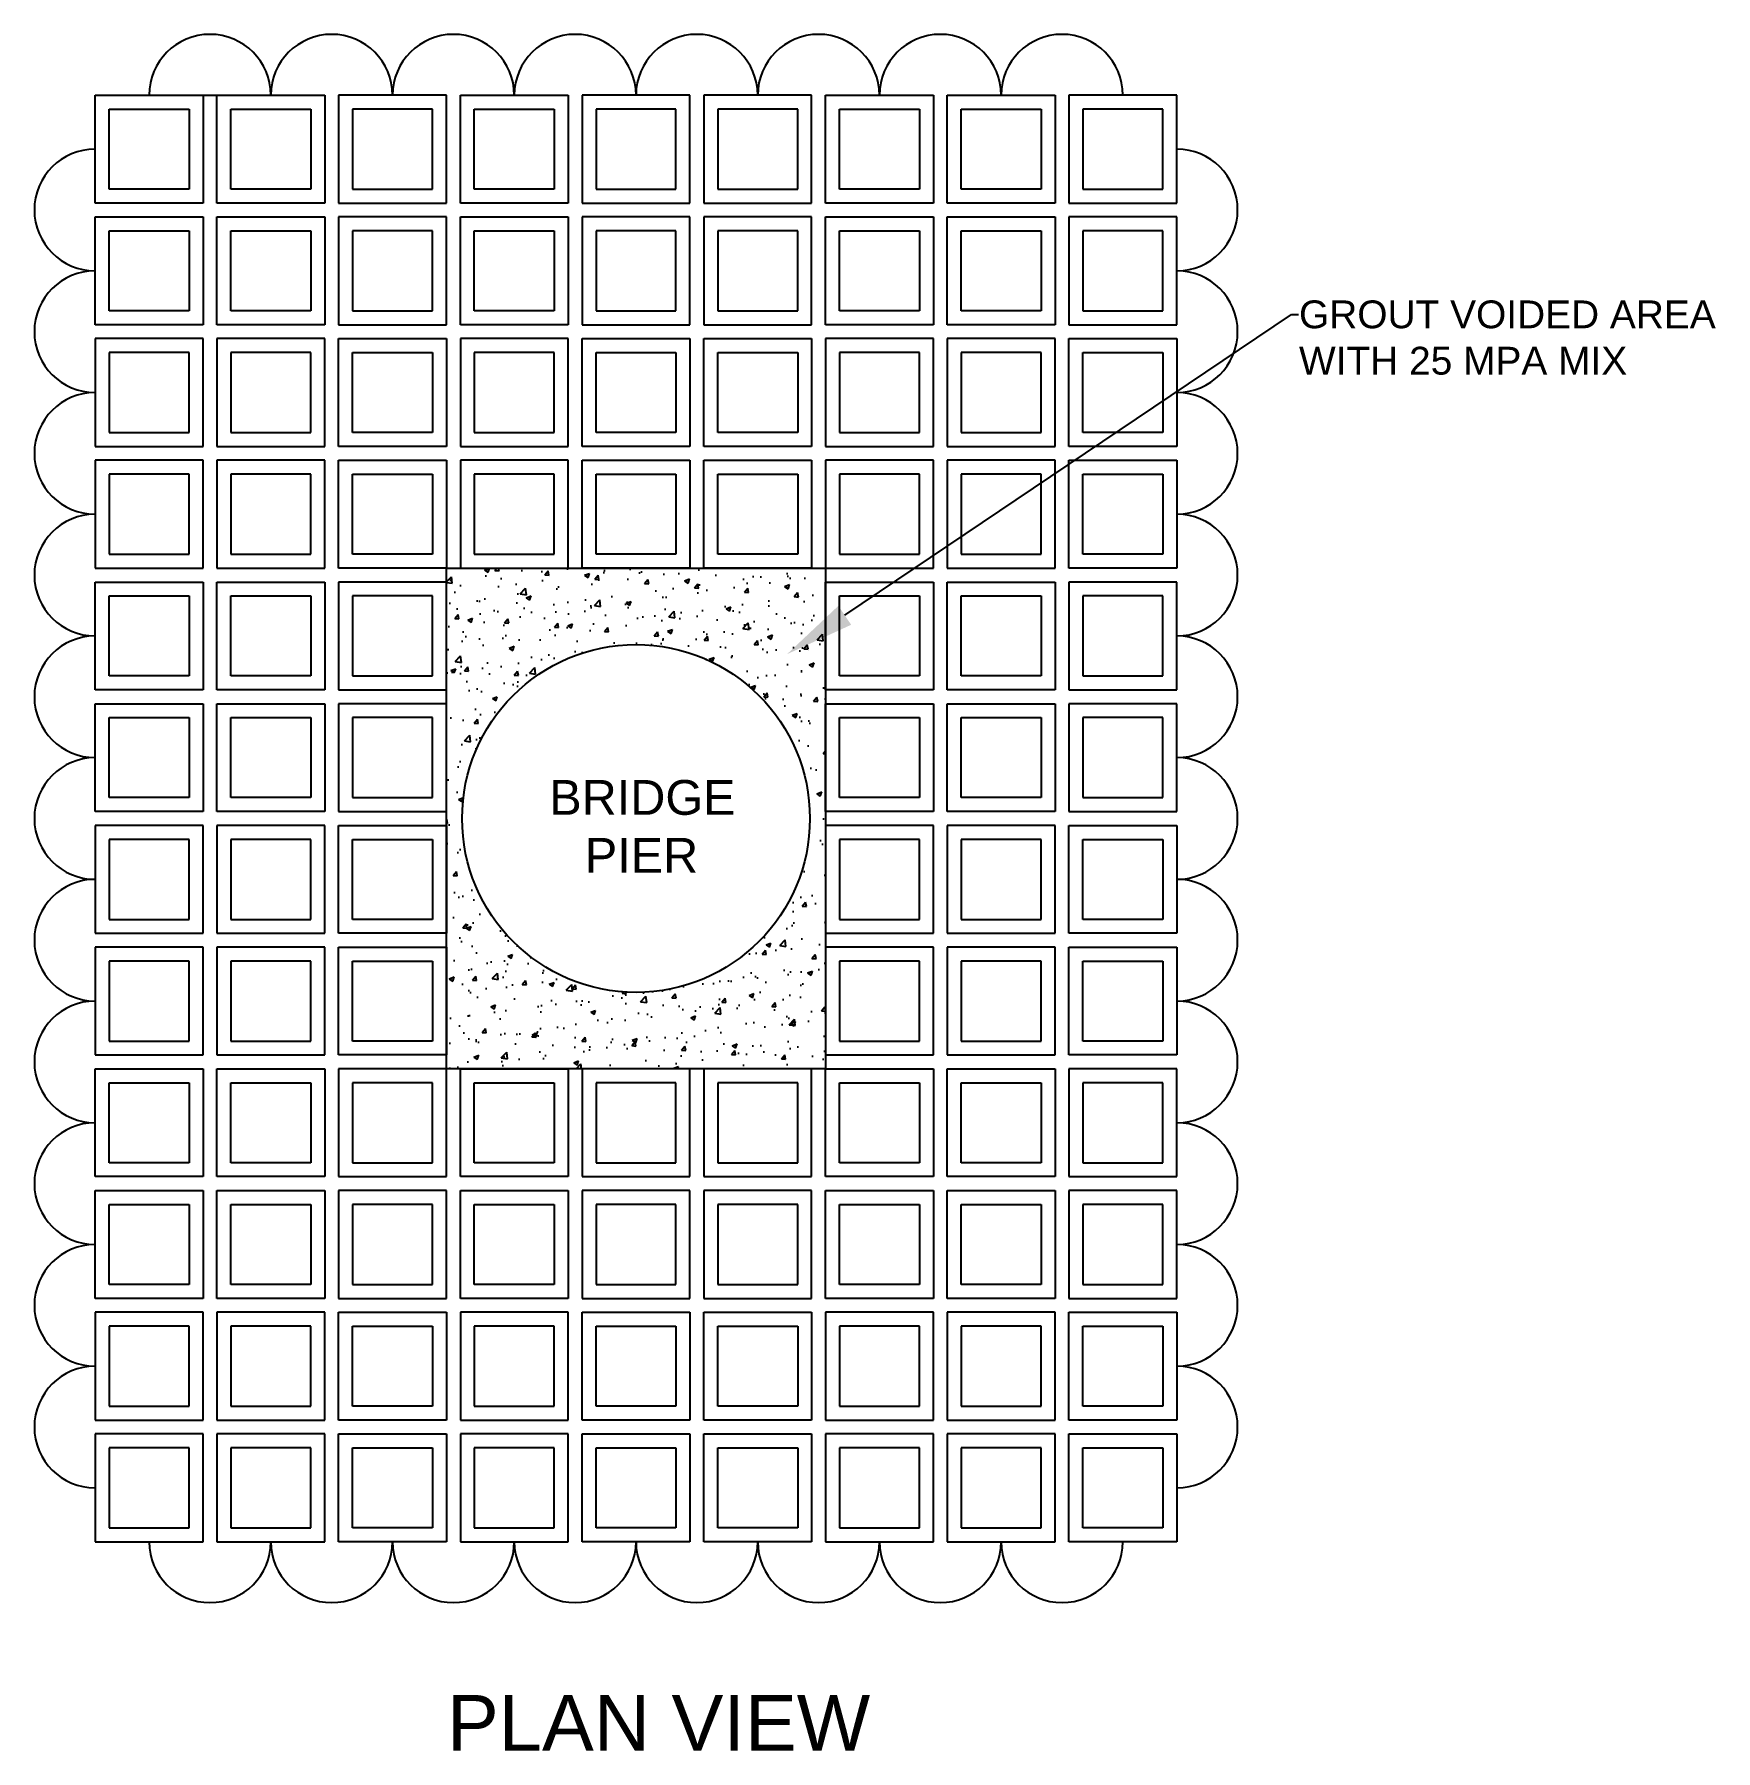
# Model space of a CAD drawing. Header units: inches. Extents: x -1 to 241, y -220 to 27.
import ezdxf
from ezdxf import colors
from ezdxf.entities.mleader import LeaderData, LeaderLine
from ezdxf.math import Vec2, Vec3

# ---------------------------------------------------------------- set-up
doc = ezdxf.new("R2010")
doc.units = ezdxf.units.IN
doc.header["$MEASUREMENT"] = 0
doc.styles.get("Standard").update_dxf_attribs({"font": 'arial.ttf'})

msp = doc.modelspace()

# ---------------------------------------------------------------- hatches: boundary and pattern name
h = msp.add_hatch()
h.set_pattern_fill('AR-CONC', color=256)
h.paths.add_polyline_path([(113.24, -49.81), (58.74, -49.81), (58.74, -121.81), (113.24, -121.81)])
h.paths.add_polyline_path([(110.99, -85.81, -1), (60.99, -85.81, -1)], flags=16)
h.paths.add_polyline_path([(71.76, -96.42), (101.04, -96.42), (101.04, -77.79), (71.76, -77.79)], flags=8)

# ---------------------------------------------------------------- linework, layer by layer
for p, q in [((8.24, 18.19), (23.74, 18.19)), ((8.24, 2.69), (8.24, 18.19)), ((23.74, 18.19), (23.74, 2.69)), ((23.74, 18.19), (25.74, 18.19)), ((25.74, 18.19), (41.24, 18.19)), ((25.74, 2.69), (25.74, 18.19)), ((41.24, 18.19), (41.24, 2.69)), ((58.74, 18.19), (43.24, 18.19)), ((43.24, 18.19), (43.24, 2.69)), ((58.74, 2.69), (58.74, 18.19)), ((60.74, 18.19), (76.24, 18.19)), ((60.74, 2.69), (60.74, 18.19)), ((76.24, 18.19), (76.24, 2.69)), ((93.74, 18.19), (78.24, 18.19)), ((78.24, 18.19), (78.24, 2.69)), ((93.74, 2.69), (93.74, 18.19)), ((111.24, 18.19), (95.74, 18.19)), ((95.74, 18.19), (95.74, 2.69)), ((111.24, 2.69), (111.24, 18.19)), ((113.24, 18.19), (128.74, 18.19)), ((113.24, 2.69), (113.24, 18.19)), ((128.74, 18.19), (128.74, 2.69)), ((130.74, 18.19), (146.24, 18.19)), ((130.74, 2.69), (130.74, 18.19)), ((146.24, 18.19), (146.24, 2.69)), ((163.74, 18.19), (148.24, 18.19)), ((148.24, 18.19), (148.24, 2.69)), ((163.74, 2.69), (163.74, 18.19)), ((10.24, 16.19), (21.74, 16.19)), ((10.24, 4.69), (10.24, 16.19)), ((21.74, 16.19), (21.74, 4.69)), ((27.74, 16.19), (39.24, 16.19)), ((27.74, 4.69), (27.74, 16.19)), ((39.24, 16.19), (39.24, 4.69)), ((56.74, 16.19), (45.24, 16.19)), ((45.24, 16.19), (45.24, 4.69)), ((56.74, 4.69), (56.74, 16.19)), ((62.74, 16.19), (74.24, 16.19)), ((62.74, 4.69), (62.74, 16.19)), ((74.24, 16.19), (74.24, 4.69)), ((91.74, 16.19), (80.24, 16.19)), ((80.24, 16.19), (80.24, 4.69)), ((91.74, 4.69), (91.74, 16.19)), ((109.24, 16.19), (97.74, 16.19)), ((97.74, 16.19), (97.74, 4.69)), ((109.24, 4.69), (109.24, 16.19)), ((115.24, 16.19), (126.74, 16.19)), ((115.24, 4.69), (115.24, 16.19)), ((126.74, 16.19), (126.74, 4.69)), ((132.74, 16.19), (144.24, 16.19)), ((132.74, 4.69), (132.74, 16.19)), ((144.24, 16.19), (144.24, 4.69)), ((161.74, 16.19), (150.24, 16.19)), ((150.24, 16.19), (150.24, 4.69)), ((161.74, 4.69), (161.74, 16.19)), ((23.74, 2.69), (8.24, 2.69)), ((21.74, 4.69), (10.24, 4.69)), ((41.24, 2.69), (25.74, 2.69)), ((39.24, 4.69), (27.74, 4.69)), ((43.24, 2.69), (58.74, 2.69)), ((45.24, 4.69), (56.74, 4.69)), ((76.24, 2.69), (60.74, 2.69)), ((74.24, 4.69), (62.74, 4.69)), ((78.24, 2.69), (93.74, 2.69)), ((80.24, 4.69), (91.74, 4.69)), ((95.74, 2.69), (111.24, 2.69)), ((97.74, 4.69), (109.24, 4.69)), ((128.74, 2.69), (113.24, 2.69)), ((126.74, 4.69), (115.24, 4.69)), ((146.24, 2.69), (130.74, 2.69)), ((144.24, 4.69), (132.74, 4.69)), ((148.24, 2.69), (163.74, 2.69)), ((150.24, 4.69), (161.74, 4.69)), ((8.24, 0.69), (23.74, 0.69)), ((8.24, -14.81), (8.24, 0.69)), ((23.74, 0.69), (23.74, -14.81)), ((25.74, 0.69), (41.24, 0.69)), ((25.74, -14.81), (25.74, 0.69)), ((41.24, 0.69), (41.24, -14.81)), ((58.74, 0.69), (43.24, 0.69)), ((43.24, 0.69), (43.24, -14.81)), ((58.74, -14.81), (58.74, 0.69)), ((60.74, 0.69), (76.24, 0.69)), ((60.74, -14.81), (60.74, 0.69)), ((76.24, 0.69), (76.24, -14.81)), ((93.74, 0.69), (78.24, 0.69)), ((78.24, 0.69), (78.24, -14.81)), ((93.74, -14.81), (93.74, 0.69)), ((111.24, 0.69), (95.74, 0.69)), ((95.74, 0.69), (95.74, -14.81)), ((111.24, -14.81), (111.24, 0.69)), ((113.24, 0.69), (128.74, 0.69)), ((113.24, -14.81), (113.24, 0.69)), ((128.74, 0.69), (128.74, -14.81)), ((130.74, 0.69), (146.24, 0.69)), ((130.74, -14.81), (130.74, 0.69)), ((146.24, 0.69), (146.24, -14.81)), ((163.74, 0.69), (148.24, 0.69)), ((148.24, 0.69), (148.24, -14.81)), ((163.74, -14.81), (163.74, 0.69)), ((10.24, -1.31), (21.74, -1.31)), ((10.24, -12.81), (10.24, -1.31)), ((21.74, -1.31), (21.74, -12.81)), ((27.74, -1.31), (39.24, -1.31)), ((27.74, -12.81), (27.74, -1.31)), ((39.24, -1.31), (39.24, -12.81)), ((56.74, -1.31), (45.24, -1.31)), ((45.24, -1.31), (45.24, -12.81)), ((56.74, -12.81), (56.74, -1.31)), ((62.74, -1.31), (74.24, -1.31)), ((62.74, -12.81), (62.74, -1.31)), ((74.24, -1.31), (74.24, -12.81)), ((91.74, -1.31), (80.24, -1.31)), ((80.24, -1.31), (80.24, -12.81)), ((91.74, -12.81), (91.74, -1.31)), ((109.24, -1.31), (97.74, -1.31)), ((97.74, -1.31), (97.74, -12.81)), ((109.24, -12.81), (109.24, -1.31)), ((115.24, -1.31), (126.74, -1.31)), ((115.24, -12.81), (115.24, -1.31)), ((126.74, -1.31), (126.74, -12.81)), ((132.74, -1.31), (144.24, -1.31)), ((132.74, -12.81), (132.74, -1.31)), ((144.24, -1.31), (144.24, -12.81)), ((161.74, -1.31), (150.24, -1.31)), ((150.24, -1.31), (150.24, -12.81)), ((161.74, -12.81), (161.74, -1.31)), ((23.74, -14.81), (8.24, -14.81)), ((21.74, -12.81), (10.24, -12.81)), ((41.24, -14.81), (25.74, -14.81)), ((39.24, -12.81), (27.74, -12.81)), ((43.24, -14.81), (58.74, -14.81)), ((45.24, -12.81), (56.74, -12.81)), ((76.24, -14.81), (60.74, -14.81)), ((74.24, -12.81), (62.74, -12.81)), ((78.24, -14.81), (93.74, -14.81)), ((80.24, -12.81), (91.74, -12.81)), ((95.74, -14.81), (111.24, -14.81)), ((97.74, -12.81), (109.24, -12.81)), ((128.74, -14.81), (113.24, -14.81)), ((126.74, -12.81), (115.24, -12.81)), ((146.24, -14.81), (130.74, -14.81)), ((144.24, -12.81), (132.74, -12.81)), ((148.24, -14.81), (163.74, -14.81)), ((150.24, -12.81), (161.74, -12.81)), ((23.74, -16.81), (8.24, -16.81)), ((8.24, -16.81), (8.24, -32.31)), ((23.74, -32.31), (23.74, -16.81)), ((41.24, -16.81), (25.74, -16.81)), ((25.74, -16.81), (25.74, -32.31)), ((41.24, -32.31), (41.24, -16.81)), ((43.24, -32.31), (43.24, -16.81)), ((43.24, -16.81), (58.74, -16.81)), ((58.74, -16.81), (58.74, -32.31)), ((76.24, -16.81), (60.74, -16.81)), ((60.74, -16.81), (60.74, -32.31)), ((76.24, -32.31), (76.24, -16.81)), ((78.24, -32.31), (78.24, -16.81)), ((78.24, -16.81), (93.74, -16.81)), ((93.74, -16.81), (93.74, -32.31)), ((95.74, -32.31), (95.74, -16.81)), ((95.74, -16.81), (111.24, -16.81)), ((111.24, -16.81), (111.24, -32.31)), ((128.74, -16.81), (113.24, -16.81)), ((113.24, -16.81), (113.24, -32.31)), ((128.74, -32.31), (128.74, -16.81)), ((146.24, -16.81), (130.74, -16.81)), ((130.74, -16.81), (130.74, -32.31)), ((146.24, -32.31), (146.24, -16.81)), ((148.24, -32.31), (148.24, -16.81)), ((148.24, -16.81), (163.74, -16.81)), ((163.74, -16.81), (163.74, -32.31)), ((21.74, -18.81), (10.24, -18.81)), ((10.24, -18.81), (10.24, -30.31)), ((21.74, -30.31), (21.74, -18.81)), ((39.24, -18.81), (27.74, -18.81)), ((27.74, -18.81), (27.74, -30.31)), ((39.24, -30.31), (39.24, -18.81)), ((45.24, -30.31), (45.24, -18.81)), ((45.24, -18.81), (56.74, -18.81)), ((56.74, -18.81), (56.74, -30.31)), ((74.24, -18.81), (62.74, -18.81)), ((62.74, -18.81), (62.74, -30.31)), ((74.24, -30.31), (74.24, -18.81)), ((80.24, -30.31), (80.24, -18.81)), ((80.24, -18.81), (91.74, -18.81)), ((91.74, -18.81), (91.74, -30.31)), ((97.74, -30.31), (97.74, -18.81)), ((97.74, -18.81), (109.24, -18.81)), ((109.24, -18.81), (109.24, -30.31)), ((126.74, -18.81), (115.24, -18.81)), ((115.24, -18.81), (115.24, -30.31)), ((126.74, -30.31), (126.74, -18.81)), ((144.24, -18.81), (132.74, -18.81)), ((132.74, -18.81), (132.74, -30.31)), ((144.24, -30.31), (144.24, -18.81)), ((150.24, -30.31), (150.24, -18.81)), ((150.24, -18.81), (161.74, -18.81)), ((161.74, -18.81), (161.74, -30.31)), ((10.24, -30.31), (21.74, -30.31)), ((27.74, -30.31), (39.24, -30.31)), ((56.74, -30.31), (45.24, -30.31)), ((62.74, -30.31), (74.24, -30.31)), ((91.74, -30.31), (80.24, -30.31)), ((109.24, -30.31), (97.74, -30.31)), ((115.24, -30.31), (126.74, -30.31)), ((132.74, -30.31), (144.24, -30.31)), ((161.74, -30.31), (150.24, -30.31)), ((8.24, -32.31), (23.74, -32.31)), ((23.74, -34.31), (8.24, -34.31)), ((8.24, -34.31), (8.24, -49.81)), ((23.74, -49.81), (23.74, -34.31)), ((25.74, -32.31), (41.24, -32.31)), ((41.24, -34.31), (25.74, -34.31)), ((25.74, -34.31), (25.74, -49.81)), ((41.24, -49.81), (41.24, -34.31)), ((58.74, -32.31), (43.24, -32.31)), ((43.24, -49.81), (43.24, -34.31)), ((43.24, -34.31), (58.74, -34.31)), ((58.74, -34.31), (58.74, -49.81)), ((60.74, -32.31), (76.24, -32.31)), ((76.24, -34.31), (60.74, -34.31)), ((60.74, -34.31), (60.74, -49.81)), ((76.24, -49.81), (76.24, -34.31)), ((93.74, -32.31), (78.24, -32.31)), ((78.24, -49.81), (78.24, -34.31)), ((78.24, -34.31), (93.74, -34.31)), ((93.74, -34.31), (93.74, -49.81)), ((111.24, -32.31), (95.74, -32.31)), ((95.74, -49.81), (95.74, -34.31)), ((95.74, -34.31), (111.24, -34.31)), ((111.24, -34.31), (111.24, -49.81)), ((113.24, -32.31), (128.74, -32.31)), ((128.74, -34.31), (113.24, -34.31)), ((113.24, -34.31), (113.24, -49.81)), ((128.74, -49.81), (128.74, -34.31)), ((130.74, -32.31), (146.24, -32.31)), ((146.24, -34.31), (130.74, -34.31)), ((130.74, -34.31), (130.74, -49.81)), ((146.24, -49.81), (146.24, -34.31)), ((163.74, -32.31), (148.24, -32.31)), ((148.24, -49.81), (148.24, -34.31)), ((148.24, -34.31), (163.74, -34.31)), ((163.74, -34.31), (163.74, -49.81)), ((21.74, -36.31), (10.24, -36.31)), ((10.24, -36.31), (10.24, -47.81)), ((21.74, -47.81), (21.74, -36.31)), ((39.24, -36.31), (27.74, -36.31)), ((27.74, -36.31), (27.74, -47.81)), ((39.24, -47.81), (39.24, -36.31)), ((45.24, -47.81), (45.24, -36.31)), ((45.24, -36.31), (56.74, -36.31)), ((56.74, -36.31), (56.74, -47.81)), ((74.24, -36.31), (62.74, -36.31)), ((62.74, -36.31), (62.74, -47.81)), ((74.24, -47.81), (74.24, -36.31)), ((80.24, -47.81), (80.24, -36.31)), ((80.24, -36.31), (91.74, -36.31)), ((91.74, -36.31), (91.74, -47.81)), ((97.74, -47.81), (97.74, -36.31)), ((97.74, -36.31), (109.24, -36.31)), ((109.24, -36.31), (109.24, -47.81)), ((126.74, -36.31), (115.24, -36.31)), ((115.24, -36.31), (115.24, -47.81)), ((126.74, -47.81), (126.74, -36.31)), ((144.24, -36.31), (132.74, -36.31)), ((132.74, -36.31), (132.74, -47.81)), ((144.24, -47.81), (144.24, -36.31)), ((150.24, -47.81), (150.24, -36.31)), ((150.24, -36.31), (161.74, -36.31)), ((161.74, -36.31), (161.74, -47.81)), ((10.24, -47.81), (21.74, -47.81)), ((27.74, -47.81), (39.24, -47.81)), ((56.74, -47.81), (45.24, -47.81)), ((62.74, -47.81), (74.24, -47.81)), ((91.74, -47.81), (80.24, -47.81)), ((109.24, -47.81), (97.74, -47.81)), ((115.24, -47.81), (126.74, -47.81)), ((132.74, -47.81), (144.24, -47.81)), ((161.74, -47.81), (150.24, -47.81)), ((8.24, -49.81), (23.74, -49.81)), ((8.24, -51.81), (23.74, -51.81)), ((8.24, -67.31), (8.24, -51.81)), ((23.74, -51.81), (23.74, -67.31)), ((25.74, -49.81), (41.24, -49.81)), ((25.74, -51.81), (41.24, -51.81)), ((25.74, -67.31), (25.74, -51.81)), ((41.24, -51.81), (41.24, -67.31)), ((58.74, -49.81), (43.24, -49.81)), ((58.74, -51.81), (43.24, -51.81)), ((43.24, -51.81), (43.24, -67.31)), ((58.74, -49.81), (113.24, -49.81)), ((58.74, -121.81), (58.74, -49.81)), ((58.74, -67.31), (58.74, -51.81)), ((60.74, -49.81), (76.24, -49.81)), ((93.74, -49.81), (78.24, -49.81)), ((111.24, -49.81), (95.74, -49.81)), ((113.24, -49.81), (128.74, -49.81)), ((113.24, -49.81), (113.24, -121.81)), ((113.24, -51.81), (128.74, -51.81)), ((113.24, -67.31), (113.24, -51.81)), ((128.74, -51.81), (128.74, -67.31)), ((130.74, -49.81), (146.24, -49.81)), ((130.74, -51.81), (146.24, -51.81)), ((130.74, -67.31), (130.74, -51.81)), ((146.24, -51.81), (146.24, -67.31)), ((163.74, -49.81), (148.24, -49.81)), ((163.74, -51.81), (148.24, -51.81)), ((148.24, -51.81), (148.24, -67.31)), ((163.74, -67.31), (163.74, -51.81)), ((10.24, -53.81), (21.74, -53.81)), ((10.24, -65.31), (10.24, -53.81)), ((21.74, -53.81), (21.74, -65.31)), ((27.74, -53.81), (39.24, -53.81)), ((27.74, -65.31), (27.74, -53.81)), ((39.24, -53.81), (39.24, -65.31)), ((56.74, -53.81), (45.24, -53.81)), ((45.24, -53.81), (45.24, -65.31)), ((56.74, -65.31), (56.74, -53.81)), ((115.24, -53.81), (126.74, -53.81)), ((115.24, -65.31), (115.24, -53.81)), ((126.74, -53.81), (126.74, -65.31)), ((132.74, -53.81), (144.24, -53.81)), ((132.74, -65.31), (132.74, -53.81)), ((144.24, -53.81), (144.24, -65.31)), ((161.74, -53.81), (150.24, -53.81)), ((150.24, -53.81), (150.24, -65.31)), ((161.74, -65.31), (161.74, -53.81)), ((21.74, -65.31), (10.24, -65.31)), ((39.24, -65.31), (27.74, -65.31)), ((45.24, -65.31), (56.74, -65.31)), ((126.74, -65.31), (115.24, -65.31)), ((144.24, -65.31), (132.74, -65.31)), ((150.24, -65.31), (161.74, -65.31)), ((23.74, -67.31), (8.24, -67.31)), ((41.24, -67.31), (25.74, -67.31)), ((43.24, -67.31), (58.74, -67.31)), ((128.74, -67.31), (113.24, -67.31)), ((146.24, -67.31), (130.74, -67.31)), ((148.24, -67.31), (163.74, -67.31)), ((8.24, -69.31), (23.74, -69.31)), ((8.24, -84.81), (8.24, -69.31)), ((10.24, -71.31), (21.74, -71.31)), ((10.24, -82.81), (10.24, -71.31)), ((21.74, -71.31), (21.74, -82.81)), ((23.74, -69.31), (23.74, -84.81)), ((25.74, -69.31), (41.24, -69.31)), ((25.74, -84.81), (25.74, -69.31)), ((27.74, -71.31), (39.24, -71.31)), ((27.74, -82.81), (27.74, -71.31)), ((39.24, -71.31), (39.24, -82.81)), ((41.24, -69.31), (41.24, -84.81)), ((58.74, -69.31), (43.24, -69.31)), ((43.24, -69.31), (43.24, -84.81)), ((56.74, -71.31), (45.24, -71.31)), ((45.24, -71.31), (45.24, -82.81)), ((56.74, -82.81), (56.74, -71.31)), ((58.74, -84.81), (58.74, -69.31)), ((113.24, -69.31), (128.74, -69.31)), ((113.24, -84.81), (113.24, -69.31)), ((115.24, -71.31), (126.74, -71.31)), ((115.24, -82.81), (115.24, -71.31)), ((126.74, -71.31), (126.74, -82.81)), ((128.74, -69.31), (128.74, -84.81)), ((130.74, -69.31), (146.24, -69.31)), ((130.74, -84.81), (130.74, -69.31)), ((132.74, -71.31), (144.24, -71.31)), ((132.74, -82.81), (132.74, -71.31)), ((144.24, -71.31), (144.24, -82.81)), ((146.24, -69.31), (146.24, -84.81)), ((163.74, -69.31), (148.24, -69.31)), ((148.24, -69.31), (148.24, -84.81)), ((161.74, -71.31), (150.24, -71.31)), ((150.24, -71.31), (150.24, -82.81)), ((161.74, -82.81), (161.74, -71.31)), ((163.74, -84.81), (163.74, -69.31)), ((21.74, -82.81), (10.24, -82.81)), ((39.24, -82.81), (27.74, -82.81)), ((45.24, -82.81), (56.74, -82.81)), ((126.74, -82.81), (115.24, -82.81)), ((144.24, -82.81), (132.74, -82.81)), ((150.24, -82.81), (161.74, -82.81)), ((23.74, -84.81), (8.24, -84.81)), ((41.24, -84.81), (25.74, -84.81)), ((43.24, -84.81), (58.74, -84.81)), ((128.74, -84.81), (113.24, -84.81)), ((146.24, -84.81), (130.74, -84.81)), ((148.24, -84.81), (163.74, -84.81)), ((23.74, -86.81), (8.24, -86.81)), ((8.24, -86.81), (8.24, -102.31)), ((21.74, -88.81), (10.24, -88.81)), ((10.24, -88.81), (10.24, -100.31)), ((21.74, -100.31), (21.74, -88.81)), ((23.74, -102.31), (23.74, -86.81)), ((41.24, -86.81), (25.74, -86.81)), ((25.74, -86.81), (25.74, -102.31)), ((39.24, -88.81), (27.74, -88.81)), ((27.74, -88.81), (27.74, -100.31)), ((39.24, -100.31), (39.24, -88.81)), ((41.24, -102.31), (41.24, -86.81)), ((43.24, -102.31), (43.24, -86.81)), ((43.24, -86.81), (58.74, -86.81)), ((45.24, -100.31), (45.24, -88.81)), ((45.24, -88.81), (56.74, -88.81)), ((56.74, -88.81), (56.74, -100.31)), ((58.74, -86.81), (58.74, -102.31)), ((128.74, -86.81), (113.24, -86.81)), ((113.24, -86.81), (113.24, -102.31)), ((126.74, -88.81), (115.24, -88.81)), ((115.24, -88.81), (115.24, -100.31)), ((126.74, -100.31), (126.74, -88.81)), ((128.74, -102.31), (128.74, -86.81)), ((146.24, -86.81), (130.74, -86.81)), ((130.74, -86.81), (130.74, -102.31)), ((144.24, -88.81), (132.74, -88.81)), ((132.74, -88.81), (132.74, -100.31)), ((144.24, -100.31), (144.24, -88.81)), ((146.24, -102.31), (146.24, -86.81)), ((148.24, -102.31), (148.24, -86.81)), ((148.24, -86.81), (163.74, -86.81)), ((150.24, -100.31), (150.24, -88.81)), ((150.24, -88.81), (161.74, -88.81)), ((161.74, -88.81), (161.74, -100.31)), ((163.74, -86.81), (163.74, -102.31)), ((10.24, -100.31), (21.74, -100.31)), ((27.74, -100.31), (39.24, -100.31)), ((56.74, -100.31), (45.24, -100.31)), ((115.24, -100.31), (126.74, -100.31)), ((132.74, -100.31), (144.24, -100.31)), ((161.74, -100.31), (150.24, -100.31)), ((8.24, -102.31), (23.74, -102.31)), ((25.74, -102.31), (41.24, -102.31)), ((58.74, -102.31), (43.24, -102.31)), ((113.24, -102.31), (128.74, -102.31)), ((130.74, -102.31), (146.24, -102.31)), ((163.74, -102.31), (148.24, -102.31)), ((23.74, -104.31), (8.24, -104.31)), ((8.24, -104.31), (8.24, -119.81)), ((23.74, -119.81), (23.74, -104.31)), ((41.24, -104.31), (25.74, -104.31)), ((25.74, -104.31), (25.74, -119.81)), ((41.24, -119.81), (41.24, -104.31)), ((43.24, -119.81), (43.24, -104.31)), ((43.24, -104.31), (58.74, -104.31)), ((58.74, -104.31), (58.74, -119.81)), ((128.74, -104.31), (113.24, -104.31)), ((113.24, -104.31), (113.24, -119.81)), ((128.74, -119.81), (128.74, -104.31)), ((146.24, -104.31), (130.74, -104.31)), ((130.74, -104.31), (130.74, -119.81)), ((146.24, -119.81), (146.24, -104.31)), ((148.24, -119.81), (148.24, -104.31)), ((148.24, -104.31), (163.74, -104.31)), ((163.74, -104.31), (163.74, -119.81)), ((21.74, -106.31), (10.24, -106.31)), ((10.24, -106.31), (10.24, -117.81)), ((21.74, -117.81), (21.74, -106.31)), ((39.24, -106.31), (27.74, -106.31)), ((27.74, -106.31), (27.74, -117.81)), ((39.24, -117.81), (39.24, -106.31)), ((45.24, -117.81), (45.24, -106.31)), ((45.24, -106.31), (56.74, -106.31)), ((56.74, -106.31), (56.74, -117.81)), ((126.74, -106.31), (115.24, -106.31)), ((115.24, -106.31), (115.24, -117.81)), ((126.74, -117.81), (126.74, -106.31)), ((144.24, -106.31), (132.74, -106.31)), ((132.74, -106.31), (132.74, -117.81)), ((144.24, -117.81), (144.24, -106.31)), ((150.24, -117.81), (150.24, -106.31)), ((150.24, -106.31), (161.74, -106.31)), ((161.74, -106.31), (161.74, -117.81)), ((10.24, -117.81), (21.74, -117.81)), ((27.74, -117.81), (39.24, -117.81)), ((56.74, -117.81), (45.24, -117.81)), ((115.24, -117.81), (126.74, -117.81)), ((132.74, -117.81), (144.24, -117.81)), ((161.74, -117.81), (150.24, -117.81)), ((8.24, -119.81), (23.74, -119.81)), ((25.74, -119.81), (41.24, -119.81)), ((58.74, -119.81), (43.24, -119.81)), ((113.24, -119.81), (128.74, -119.81)), ((130.74, -119.81), (146.24, -119.81)), ((163.74, -119.81), (148.24, -119.81)), ((8.24, -121.81), (23.74, -121.81)), ((8.24, -137.31), (8.24, -121.81)), ((23.74, -121.81), (23.74, -137.31)), ((25.74, -121.81), (41.24, -121.81)), ((25.74, -137.31), (25.74, -121.81)), ((41.24, -121.81), (41.24, -137.31)), ((58.74, -121.81), (43.24, -121.81)), ((43.24, -121.81), (43.24, -137.31)), ((58.74, -137.31), (58.74, -121.81)), ((113.24, -121.81), (58.74, -121.81)), ((60.74, -121.81), (76.24, -121.81)), ((60.74, -137.31), (60.74, -121.81)), ((76.24, -121.81), (76.24, -137.31)), ((93.74, -121.81), (78.24, -121.81)), ((78.24, -121.81), (78.24, -137.31)), ((93.74, -137.31), (93.74, -121.81)), ((111.24, -121.81), (95.74, -121.81)), ((95.74, -121.81), (95.74, -137.31)), ((111.24, -137.31), (111.24, -121.81)), ((113.24, -121.81), (128.74, -121.81)), ((113.24, -137.31), (113.24, -121.81)), ((128.74, -121.81), (128.74, -137.31)), ((130.74, -121.81), (146.24, -121.81)), ((130.74, -137.31), (130.74, -121.81)), ((146.24, -121.81), (146.24, -137.31)), ((163.74, -121.81), (148.24, -121.81)), ((148.24, -121.81), (148.24, -137.31)), ((163.74, -137.31), (163.74, -121.81)), ((10.24, -123.81), (21.74, -123.81)), ((10.24, -135.31), (10.24, -123.81)), ((21.74, -123.81), (21.74, -135.31)), ((27.74, -123.81), (39.24, -123.81)), ((27.74, -135.31), (27.74, -123.81)), ((39.24, -123.81), (39.24, -135.31)), ((56.74, -123.81), (45.24, -123.81)), ((45.24, -123.81), (45.24, -135.31)), ((56.74, -135.31), (56.74, -123.81)), ((62.74, -123.81), (74.24, -123.81)), ((62.74, -135.31), (62.74, -123.81)), ((74.24, -123.81), (74.24, -135.31)), ((91.74, -123.81), (80.24, -123.81)), ((80.24, -123.81), (80.24, -135.31)), ((91.74, -135.31), (91.74, -123.81)), ((109.24, -123.81), (97.74, -123.81)), ((97.74, -123.81), (97.74, -135.31)), ((109.24, -135.31), (109.24, -123.81)), ((115.24, -123.81), (126.74, -123.81)), ((115.24, -135.31), (115.24, -123.81)), ((126.74, -123.81), (126.74, -135.31)), ((132.74, -123.81), (144.24, -123.81)), ((132.74, -135.31), (132.74, -123.81)), ((144.24, -123.81), (144.24, -135.31)), ((161.74, -123.81), (150.24, -123.81)), ((150.24, -123.81), (150.24, -135.31)), ((161.74, -135.31), (161.74, -123.81)), ((21.74, -135.31), (10.24, -135.31)), ((39.24, -135.31), (27.74, -135.31)), ((45.24, -135.31), (56.74, -135.31)), ((74.24, -135.31), (62.74, -135.31)), ((80.24, -135.31), (91.74, -135.31)), ((97.74, -135.31), (109.24, -135.31)), ((126.74, -135.31), (115.24, -135.31)), ((144.24, -135.31), (132.74, -135.31)), ((150.24, -135.31), (161.74, -135.31)), ((23.74, -137.31), (8.24, -137.31)), ((41.24, -137.31), (25.74, -137.31)), ((43.24, -137.31), (58.74, -137.31)), ((76.24, -137.31), (60.74, -137.31)), ((78.24, -137.31), (93.74, -137.31)), ((95.74, -137.31), (111.24, -137.31)), ((128.74, -137.31), (113.24, -137.31)), ((146.24, -137.31), (130.74, -137.31)), ((148.24, -137.31), (163.74, -137.31)), ((8.24, -139.31), (23.74, -139.31)), ((8.24, -154.81), (8.24, -139.31)), ((23.74, -139.31), (23.74, -154.81)), ((25.74, -139.31), (41.24, -139.31)), ((25.74, -154.81), (25.74, -139.31)), ((41.24, -139.31), (41.24, -154.81)), ((58.74, -139.31), (43.24, -139.31)), ((43.24, -139.31), (43.24, -154.81)), ((58.74, -154.81), (58.74, -139.31)), ((60.74, -139.31), (76.24, -139.31)), ((60.74, -154.81), (60.74, -139.31)), ((76.24, -139.31), (76.24, -154.81)), ((93.74, -139.31), (78.24, -139.31)), ((78.24, -139.31), (78.24, -154.81)), ((93.74, -154.81), (93.74, -139.31)), ((111.24, -139.31), (95.74, -139.31)), ((95.74, -139.31), (95.74, -154.81)), ((111.24, -154.81), (111.24, -139.31)), ((113.24, -139.31), (128.74, -139.31)), ((113.24, -154.81), (113.24, -139.31)), ((128.74, -139.31), (128.74, -154.81)), ((130.74, -139.31), (146.24, -139.31)), ((130.74, -154.81), (130.74, -139.31)), ((146.24, -139.31), (146.24, -154.81)), ((163.74, -139.31), (148.24, -139.31)), ((148.24, -139.31), (148.24, -154.81)), ((163.74, -154.81), (163.74, -139.31)), ((10.24, -141.31), (21.74, -141.31)), ((10.24, -152.81), (10.24, -141.31)), ((21.74, -141.31), (21.74, -152.81)), ((27.74, -141.31), (39.24, -141.31)), ((27.74, -152.81), (27.74, -141.31)), ((39.24, -141.31), (39.24, -152.81)), ((56.74, -141.31), (45.24, -141.31)), ((45.24, -141.31), (45.24, -152.81)), ((56.74, -152.81), (56.74, -141.31)), ((62.74, -141.31), (74.24, -141.31)), ((62.74, -152.81), (62.74, -141.31)), ((74.24, -141.31), (74.24, -152.81)), ((91.74, -141.31), (80.24, -141.31)), ((80.24, -141.31), (80.24, -152.81)), ((91.74, -152.81), (91.74, -141.31)), ((109.24, -141.31), (97.74, -141.31)), ((97.74, -141.31), (97.74, -152.81)), ((109.24, -152.81), (109.24, -141.31)), ((115.24, -141.31), (126.74, -141.31)), ((115.24, -152.81), (115.24, -141.31)), ((126.74, -141.31), (126.74, -152.81)), ((132.74, -141.31), (144.24, -141.31)), ((132.74, -152.81), (132.74, -141.31)), ((144.24, -141.31), (144.24, -152.81)), ((161.74, -141.31), (150.24, -141.31)), ((150.24, -141.31), (150.24, -152.81)), ((161.74, -152.81), (161.74, -141.31)), ((21.74, -152.81), (10.24, -152.81)), ((39.24, -152.81), (27.74, -152.81)), ((45.24, -152.81), (56.74, -152.81)), ((74.24, -152.81), (62.74, -152.81)), ((80.24, -152.81), (91.74, -152.81)), ((97.74, -152.81), (109.24, -152.81)), ((126.74, -152.81), (115.24, -152.81)), ((144.24, -152.81), (132.74, -152.81)), ((150.24, -152.81), (161.74, -152.81)), ((23.74, -154.81), (8.24, -154.81)), ((41.24, -154.81), (25.74, -154.81)), ((43.24, -154.81), (58.74, -154.81)), ((76.24, -154.81), (60.74, -154.81)), ((78.24, -154.81), (93.74, -154.81)), ((95.74, -154.81), (111.24, -154.81)), ((128.74, -154.81), (113.24, -154.81)), ((146.24, -154.81), (130.74, -154.81)), ((148.24, -154.81), (163.74, -154.81)), ((23.74, -156.81), (8.24, -156.81)), ((8.24, -156.81), (8.24, -172.31)), ((23.74, -172.31), (23.74, -156.81)), ((41.24, -156.81), (25.74, -156.81)), ((25.74, -156.81), (25.74, -172.31)), ((41.24, -172.31), (41.24, -156.81)), ((43.24, -172.31), (43.24, -156.81)), ((43.24, -156.81), (58.74, -156.81)), ((58.74, -156.81), (58.74, -172.31)), ((76.24, -156.81), (60.74, -156.81)), ((60.74, -156.81), (60.74, -172.31)), ((76.24, -172.31), (76.24, -156.81)), ((78.24, -172.31), (78.24, -156.81)), ((78.24, -156.81), (93.74, -156.81)), ((93.74, -156.81), (93.74, -172.31)), ((95.74, -172.31), (95.74, -156.81)), ((95.74, -156.81), (111.24, -156.81)), ((111.24, -156.81), (111.24, -172.31)), ((128.74, -156.81), (113.24, -156.81)), ((113.24, -156.81), (113.24, -172.31)), ((128.74, -172.31), (128.74, -156.81)), ((146.24, -156.81), (130.74, -156.81)), ((130.74, -156.81), (130.74, -172.31)), ((146.24, -172.31), (146.24, -156.81)), ((148.24, -172.31), (148.24, -156.81)), ((148.24, -156.81), (163.74, -156.81)), ((163.74, -156.81), (163.74, -172.31)), ((21.74, -158.81), (10.24, -158.81)), ((10.24, -158.81), (10.24, -170.31)), ((21.74, -170.31), (21.74, -158.81)), ((39.24, -158.81), (27.74, -158.81)), ((27.74, -158.81), (27.74, -170.31)), ((39.24, -170.31), (39.24, -158.81)), ((45.24, -170.31), (45.24, -158.81)), ((45.24, -158.81), (56.74, -158.81)), ((56.74, -158.81), (56.74, -170.31)), ((74.24, -158.81), (62.74, -158.81)), ((62.74, -158.81), (62.74, -170.31)), ((74.24, -170.31), (74.24, -158.81)), ((80.24, -170.31), (80.24, -158.81)), ((80.24, -158.81), (91.74, -158.81)), ((91.74, -158.81), (91.74, -170.31)), ((97.74, -170.31), (97.74, -158.81)), ((97.74, -158.81), (109.24, -158.81)), ((109.24, -158.81), (109.24, -170.31)), ((126.74, -158.81), (115.24, -158.81)), ((115.24, -158.81), (115.24, -170.31)), ((126.74, -170.31), (126.74, -158.81)), ((144.24, -158.81), (132.74, -158.81)), ((132.74, -158.81), (132.74, -170.31)), ((144.24, -170.31), (144.24, -158.81)), ((150.24, -170.31), (150.24, -158.81)), ((150.24, -158.81), (161.74, -158.81)), ((161.74, -158.81), (161.74, -170.31)), ((8.24, -172.31), (23.74, -172.31)), ((10.24, -170.31), (21.74, -170.31)), ((25.74, -172.31), (41.24, -172.31)), ((27.74, -170.31), (39.24, -170.31)), ((58.74, -172.31), (43.24, -172.31)), ((56.74, -170.31), (45.24, -170.31)), ((60.74, -172.31), (76.24, -172.31)), ((62.74, -170.31), (74.24, -170.31)), ((93.74, -172.31), (78.24, -172.31)), ((91.74, -170.31), (80.24, -170.31)), ((111.24, -172.31), (95.74, -172.31)), ((109.24, -170.31), (97.74, -170.31)), ((113.24, -172.31), (128.74, -172.31)), ((115.24, -170.31), (126.74, -170.31)), ((130.74, -172.31), (146.24, -172.31)), ((132.74, -170.31), (144.24, -170.31)), ((163.74, -172.31), (148.24, -172.31)), ((161.74, -170.31), (150.24, -170.31)), ((23.74, -174.31), (8.24, -174.31)), ((8.24, -174.31), (8.24, -189.81)), ((23.74, -189.81), (23.74, -174.31)), ((41.24, -174.31), (25.74, -174.31)), ((25.74, -174.31), (25.74, -189.81)), ((41.24, -189.81), (41.24, -174.31)), ((43.24, -189.81), (43.24, -174.31)), ((43.24, -174.31), (58.74, -174.31)), ((58.74, -174.31), (58.74, -189.81)), ((76.24, -174.31), (60.74, -174.31)), ((60.74, -174.31), (60.74, -189.81)), ((76.24, -189.81), (76.24, -174.31)), ((78.24, -189.81), (78.24, -174.31)), ((78.24, -174.31), (93.74, -174.31)), ((93.74, -174.31), (93.74, -189.81)), ((95.74, -189.81), (95.74, -174.31)), ((95.74, -174.31), (111.24, -174.31)), ((111.24, -174.31), (111.24, -189.81)), ((128.74, -174.31), (113.24, -174.31)), ((113.24, -174.31), (113.24, -189.81)), ((128.74, -189.81), (128.74, -174.31)), ((146.24, -174.31), (130.74, -174.31)), ((130.74, -174.31), (130.74, -189.81)), ((146.24, -189.81), (146.24, -174.31)), ((148.24, -189.81), (148.24, -174.31)), ((148.24, -174.31), (163.74, -174.31)), ((163.74, -174.31), (163.74, -189.81)), ((21.74, -176.31), (10.24, -176.31)), ((10.24, -176.31), (10.24, -187.81)), ((21.74, -187.81), (21.74, -176.31)), ((39.24, -176.31), (27.74, -176.31)), ((27.74, -176.31), (27.74, -187.81)), ((39.24, -187.81), (39.24, -176.31)), ((45.24, -187.81), (45.24, -176.31)), ((45.24, -176.31), (56.74, -176.31)), ((56.74, -176.31), (56.74, -187.81)), ((74.24, -176.31), (62.74, -176.31)), ((62.74, -176.31), (62.74, -187.81)), ((74.24, -187.81), (74.24, -176.31)), ((80.24, -187.81), (80.24, -176.31)), ((80.24, -176.31), (91.74, -176.31)), ((91.74, -176.31), (91.74, -187.81)), ((97.74, -187.81), (97.74, -176.31)), ((97.74, -176.31), (109.24, -176.31)), ((109.24, -176.31), (109.24, -187.81)), ((126.74, -176.31), (115.24, -176.31)), ((115.24, -176.31), (115.24, -187.81)), ((126.74, -187.81), (126.74, -176.31)), ((144.24, -176.31), (132.74, -176.31)), ((132.74, -176.31), (132.74, -187.81)), ((144.24, -187.81), (144.24, -176.31)), ((150.24, -187.81), (150.24, -176.31)), ((150.24, -176.31), (161.74, -176.31)), ((161.74, -176.31), (161.74, -187.81)), ((8.24, -189.81), (23.74, -189.81)), ((10.24, -187.81), (21.74, -187.81)), ((25.74, -189.81), (41.24, -189.81)), ((27.74, -187.81), (39.24, -187.81)), ((58.74, -189.81), (43.24, -189.81)), ((56.74, -187.81), (45.24, -187.81)), ((60.74, -189.81), (76.24, -189.81)), ((62.74, -187.81), (74.24, -187.81)), ((93.74, -189.81), (78.24, -189.81)), ((91.74, -187.81), (80.24, -187.81)), ((111.24, -189.81), (95.74, -189.81)), ((109.24, -187.81), (97.74, -187.81)), ((113.24, -189.81), (128.74, -189.81)), ((115.24, -187.81), (126.74, -187.81)), ((130.74, -189.81), (146.24, -189.81)), ((132.74, -187.81), (144.24, -187.81)), ((163.74, -189.81), (148.24, -189.81)), ((161.74, -187.81), (150.24, -187.81))]:
    msp.add_line(p, q)
msp.add_circle((85.99, -85.81), 25)
for centre, start, end in [((24.74, 18.19), 0, 180), ((42.24, 18.19), 0, 180), ((59.74, 18.19), 0, 180), ((77.24, 18.19), 0, 180), ((94.74, 18.19), 0, 180), ((112.24, 18.19), 0, 180), ((129.74, 18.19), 0, 180), ((147.24, 18.19), 0, 180), ((8.24, 1.69), 90, 270), ((163.74, 1.69), 270, 90), ((8.24, -15.81), 90, 270), ((163.74, -15.81), 270, 90), ((8.24, -33.31), 90, 270), ((163.74, -33.31), 270, 90), ((8.24, -50.81), 90, 270), ((163.74, -50.81), 270, 90), ((8.24, -68.31), 90, 270), ((163.74, -68.31), 270, 90), ((8.24, -85.81), 90, 270), ((163.74, -85.81), 270, 90), ((8.24, -103.31), 90, 270), ((163.74, -103.31), 270, 90), ((8.24, -120.81), 90, 270), ((163.74, -120.81), 270, 90), ((8.24, -138.31), 90, 270), ((163.74, -138.31), 270, 90), ((8.24, -155.81), 90, 270), ((163.74, -155.81), 270, 90), ((8.24, -173.31), 90, 270), ((163.74, -173.31), 270, 90), ((24.74, -189.81), 180, 0), ((42.24, -189.81), 180, 0), ((59.74, -189.81), 180, 0), ((77.24, -189.81), 180, 0), ((94.74, -189.81), 180, 0), ((112.24, -189.81), 180, 0), ((129.74, -189.81), 180, 0), ((147.24, -189.81), 180, 0)]:
    msp.add_arc(centre, 8.75, start, end)

# ---------------------------------------------------------------- texts
at = {"attachment_point": 1}
for s, width, insert, char_height in [('\\pi1.2247;BRIDGE \\P\\pi6.3339;PIER', 28.3431, (72.3, -80.28), 5), ('PLAN VIEW', 86.0672, (58.8, -211.85), 8)]:
    msp.add_mtext_dynamic_manual_height_columns(s, width=width, gutter_width=1, heights=[0], dxfattribs=dict(at, insert=insert, char_height=char_height))

# ---------------------------------------------------------------- leaders
ml = msp.add_multileader_mtext('Standard')
ml.set_content('GROUT VOIDED AREA\\PWITH 25 MPA MIX', color=256)
ml.set_leader_properties()
ml.build(insert=Vec2(0, 0))
ml.multileader.update_dxf_attribs({"dogleg_length": 1, "arrow_head_size": 10})
ctx = ml.context
ctx.base_point, ctx.arrow_head_size, ctx.landing_gap_size, ctx.plane_origin = Vec3(181.22, -13.35), 10, 0.09, Vec3(107.71, -62.18)
notes = []
notes.append((ctx, [(0, (1, 1, 0), (180.22, -13.35), (1, 0), 1, [(0, [(107.71, -62.18)], 0, [])])]))
ctx.mtext.insert, ctx.mtext.flow_direction = Vec3(181.31, -11.32), 5
for ctx, leaders in notes:
    for number, flags, end, landing, length, lines in leaders:
        leader = LeaderData()
        leader.index, (leader.has_last_leader_line, leader.has_dogleg_vector, leader.attachment_direction) = number, flags
        leader.last_leader_point, leader.dogleg_vector, leader.dogleg_length = Vec3(end), Vec3(landing), length
        for number, points, colour, breaks in lines:
            line = LeaderLine()
            line.index, line.vertices, line.color, line.breaks = number, Vec3.list(points), colors.encode_raw_color(colour), breaks
            leader.lines.append(line)
        ctx.leaders.append(leader)

doc.saveas('drawing.dxf')
